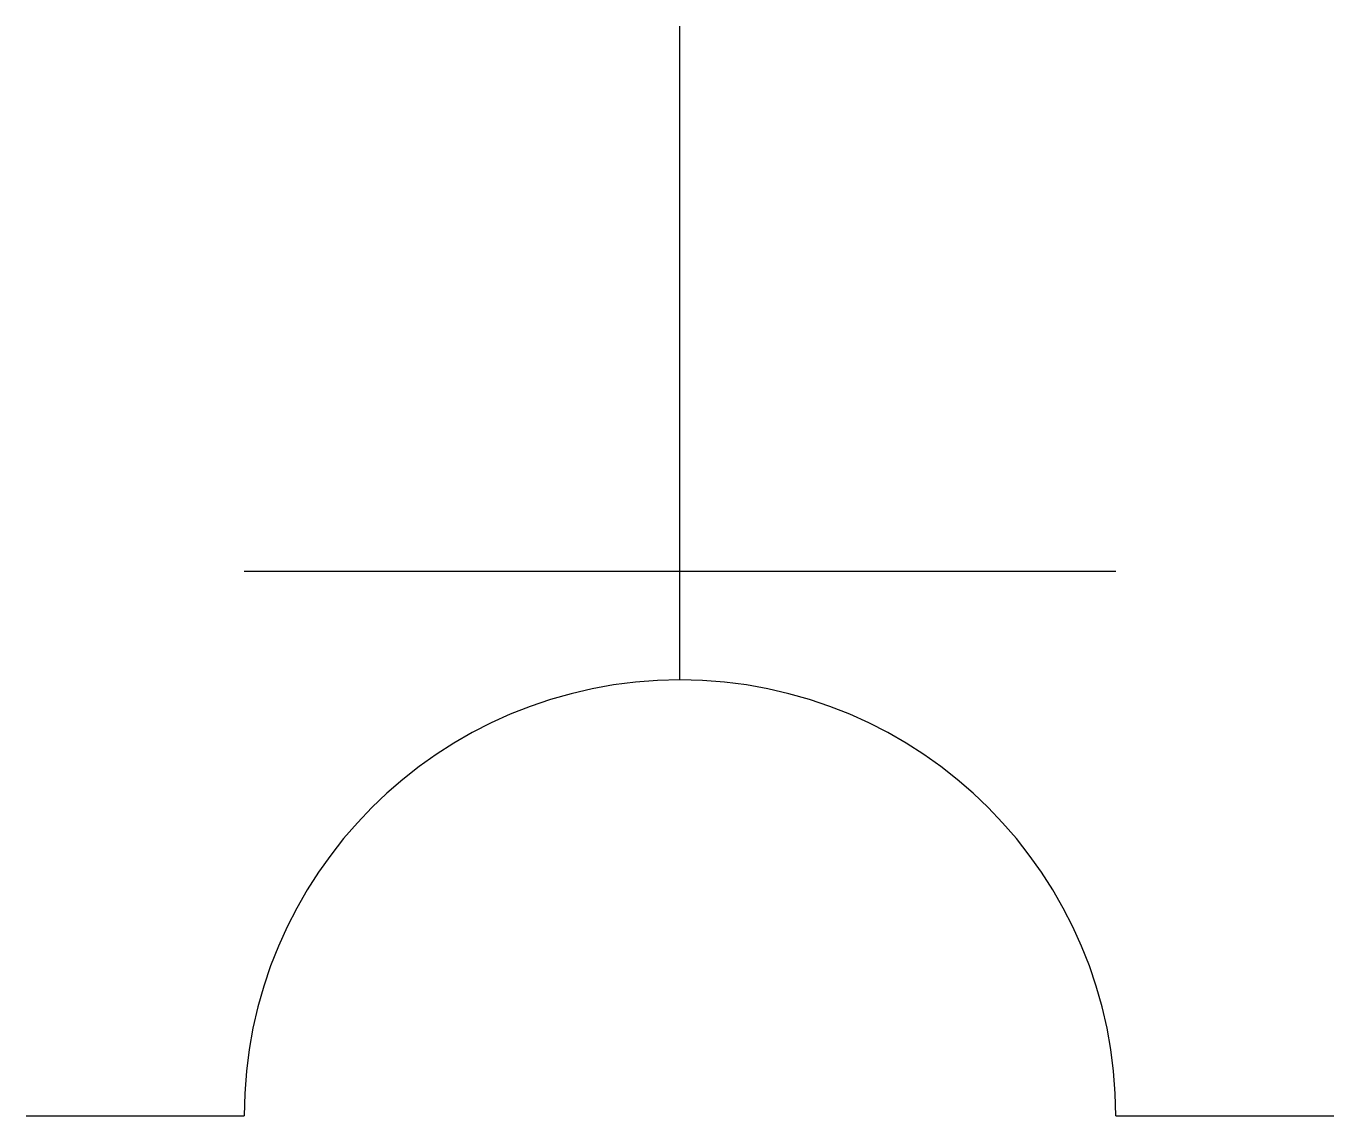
# Model space of a CAD drawing. Extents: x 235 to 265, y 260 to 285.
import ezdxf

# ---------------------------------------------------------------- set-up
doc = ezdxf.new("R2010")
doc.units = 0
doc.header["$LTSCALE"] = 20
doc.header["$MEASUREMENT"] = 0
doc.layers.get('0').update_dxf_attribs({"linetype": 'CONTINUOUS'})

msp = doc.modelspace()

# ---------------------------------------------------------------- linework, layer by layer
for p, q in [((250, 270), (250, 285)), ((240, 272.5), (260, 272.5)), ((235, 260), (240, 260)), ((260, 260), (265, 260))]:
    msp.add_line(p, q)
msp.add_arc((250, 260), 10, 0, 180)

doc.saveas('drawing.dxf')
